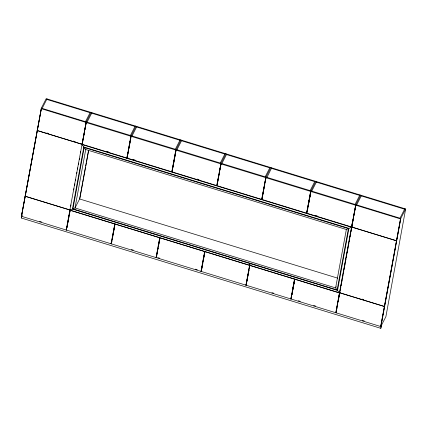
<?xml version="1.0" encoding="UTF-8"?>
<svg xmlns="http://www.w3.org/2000/svg" width="427" height="427" viewBox="0 0 427 427"><rect width="100%" height="100%" fill="white"/><g stroke="black" fill="none" stroke-linecap="round" stroke-linejoin="round"><path stroke-width="0.64" d="M66.431 229.523L66.18 230.009L21.43 216.275L41.43 108.164L37.544 129.354M21.574 215.832L41.344 108.138L46.191 98.664L405.65 208.968L385.885 316.669L381.033 326.143L400.804 218.443L405.65 208.968M25.481 195.059L30.493 167.763M30.733 166.466L31.326 163.215M31.566 161.913L33.477 151.516M33.712 150.219L36.455 135.268M36.695 133.966L37.411 130.07M381.562 325.112L380.809 328.336L21.35 218.032L22.103 214.808M21.702 216.996L22.001 215.352M66.18 230.009L86.185 121.898L82.107 144.273L126.862 158.006L128.052 152.396M111.837 240.737L111.116 243.796L66.361 230.062L70.268 209.646L69.564 213.5M70.711 206.193L70.951 204.896M73.695 189.946L73.935 188.643M74.533 185.398L74.768 184.096M76.679 173.698L76.913 172.396M77.511 169.151L77.751 167.848M80.495 152.903L80.735 151.601M66.863 227.682L67.108 226.358M67.338 225.088L70.103 210.041M74.656 185.238L74.896 183.93M75.494 180.669L75.734 179.361M78.488 164.352L78.728 163.045M79.326 159.783L79.566 158.476M82.203 144.118L84.146 133.523M84.359 132.37L85.448 126.435M85.678 125.191L86.275 121.925L91.122 112.45M66.964 227.65L67.199 226.363M67.439 225.077L68.854 217.359M69.089 216.073L69.323 214.786M82.945 140.584L82.107 144.273M83.18 139.303L83.414 138.022M83.649 136.747L84.236 133.544M84.471 132.263L84.706 130.988M84.941 129.707L86.35 122.026L86.099 122.512L130.854 136.245L131.105 135.759L130.87 137.04M82.512 143.323L81.909 144.507L85.731 149.535L75.008 207.949L69.847 210.223L339.444 292.949L340.047 291.764M88.544 150.283L79.609 198.961L337.666 278.153M82.598 183.546L79.86 198.475L75.008 207.949L335.617 287.921L339.444 292.949L351.501 227.239L352.11 226.054M82.838 182.249L85.576 167.32M85.816 166.023L86.409 162.778M86.649 161.481L88.554 151.094M111.116 243.796L114.772 223.865L70.652 210.324M126.862 158.006L130.854 136.245M112.071 239.451L112.664 236.238M112.899 234.951L114.788 224.661M128.287 151.115L128.522 149.84M128.757 148.559L130.166 140.878M130.4 139.597L130.635 138.321M111.292 243.854L114.954 223.919L159.703 237.652L156.047 257.588L111.292 243.854L112.018 240.796M172.044 171.307L171.793 171.793L127.043 158.059L131.206 135.711L136.053 126.237M112.253 239.51L114.142 229.219M114.377 227.933L114.612 226.646M114.847 225.36L115.082 224.074M128.228 152.455L127.043 158.059M128.463 151.174L128.698 149.893M128.933 148.612L130.342 140.931M130.577 139.656L130.811 138.375M131.046 137.094L131.281 135.813L131.036 136.304L175.785 150.032L176.036 149.546L171.974 171.846L216.724 185.58L220.967 163.333L216.905 185.638L261.66 199.372L265.904 177.125L261.836 199.425L306.591 213.158L307.782 207.549M171.793 171.793L175.785 150.032M156.229 257.641L159.885 237.706L204.64 251.439L200.978 271.375L156.229 257.641L156.474 257.155M156.49 256.552L156.73 255.255M156.965 253.958L157.563 250.724M157.798 249.427L158.038 248.13M158.273 246.838L159.821 238.415M172.118 171.408L173.421 164.32M173.656 163.029L176.137 149.503L180.989 140.029M156.597 256.51L157.659 250.724M157.894 249.437L158.129 248.151M158.364 246.865L159.901 238.506M173.517 164.32L171.974 171.846M173.752 163.039L175.63 152.802M175.865 151.521L176.218 149.605L175.967 150.09L220.722 163.824M246.16 284.676L245.915 285.161L201.16 271.428L204.816 251.498L249.571 265.231L249.822 264.74L246.091 285.22L290.846 298.953L291.566 295.89M201.427 270.339L202.852 262.568M203.087 261.271L203.327 259.979M203.567 258.682L204.159 255.442M204.394 254.145L204.875 251.556M217.172 184.549L217.407 183.263M217.642 181.971L219.062 174.243M219.297 172.956L219.537 171.665M219.772 170.378L221.074 163.29L225.92 153.816M201.528 270.302L202.942 262.584M203.177 261.297L203.417 260.011M203.652 258.725L205.067 251.007M217.274 184.507L217.508 183.231M217.743 181.95L219.152 174.269M219.387 172.988L219.622 171.707M219.857 170.432L221.149 163.392L220.898 163.877L265.653 177.611M245.915 285.161L249.571 265.231M246.24 284.777L248.973 269.88M249.208 268.583L249.448 267.286M249.688 265.994L249.923 264.697M261.986 198.982L262.221 197.696M262.456 196.404L264.35 186.097M264.585 184.811L264.82 183.519M265.06 182.233L265.647 179.009M249.058 269.939L246.091 285.22M249.293 268.658L249.528 267.371M249.763 266.085L249.998 264.799L249.752 265.284L294.502 279.018L290.846 298.953M262.087 198.939L262.322 197.658M262.557 196.377L264.436 186.14M264.671 184.859L264.905 183.578M265.14 182.297L266.08 177.178L265.834 177.664L310.584 191.397L310.835 190.912L310.6 192.193M266.694 177.984L271.663 167.854M306.591 213.158L310.584 191.397M291.801 294.603L292.036 293.317M292.276 292.036L294.16 281.745M294.4 280.459L294.635 279.173M308.016 206.273L308.251 204.992M308.486 203.711L310.365 193.474M291.027 299.007L294.683 279.071L339.438 292.805L335.777 312.74L291.027 299.007L291.748 295.948M353.065 219.419L351.522 226.945L306.773 213.212L311.016 190.965L310.781 192.246M291.171 298.564L291.646 295.975M291.887 294.678L292.121 293.381M292.362 292.089L294.619 279.781M307.269 210.837L307.862 207.618M308.102 206.326L308.337 205.04M308.572 203.754L310.466 193.442M310.701 192.155L310.936 190.869L315.783 181.39M291.983 294.662L292.217 293.376M292.452 292.089L294.342 281.799M294.577 280.512L294.817 279.226M307.958 207.607L306.773 213.212M308.193 206.326L308.427 205.045M308.662 203.764L310.546 193.527M81.909 144.507L351.501 227.239L346.34 229.507L335.617 287.921L336.225 286.736M351.522 226.945L355.766 204.698L353.769 215.582M336.145 311.609L337.677 303.25M337.917 301.964L338.152 300.677M338.387 299.391L339.449 293.605M353.3 218.138L353.535 216.857M392.755 261.767L380.708 326.527L335.958 312.794L355.867 204.656L360.719 195.182M336.327 311.662L337.036 307.787M337.271 306.501L337.511 305.209M338.104 301.98L338.339 300.688M338.574 299.402L339.876 292.303M340.25 290.28L340.847 287.029M341.082 285.727L341.322 284.43M341.563 283.128L342.16 279.877M342.395 278.58L342.993 275.33M343.233 274.033L343.826 270.782M344.066 269.48L344.306 268.183M344.546 266.88L345.139 263.63M345.379 262.333L345.977 259.082M346.212 257.785L346.809 254.535M347.05 253.232L347.29 251.935M347.525 250.633L348.122 247.382M348.363 246.085L348.955 242.835M349.195 241.533L349.793 238.287M350.033 236.985L350.268 235.688M350.508 234.386L350.748 233.089M350.983 231.786L351.581 228.536M351.955 226.513L353.246 219.451M353.487 218.165L353.721 216.884M353.956 215.598L355.958 204.682L355.712 205.168L400.462 218.902L400.713 218.416L396.822 239.606M380.708 326.527L400.462 218.902M392.995 260.465L395.738 245.52M395.978 244.217L396.694 240.321M380.809 328.336L381.311 325.598M42.15 108.383L46.997 98.909M37.427 129.995L37.16 130.555L81.915 144.289L82.176 143.728M25.364 195.71L25.113 196.196L69.868 209.929M21.43 216.275L25.353 195.785L25.102 196.271L69.852 210.004M21.35 218.032L21.601 217.546M85.464 121.679L90.316 112.205M87.081 122.175L91.933 112.701M66.361 230.062L66.612 229.577M130.4 135.466L135.247 125.992M132.018 135.962L136.864 126.488M175.332 149.253L180.178 139.778M176.949 149.749L181.795 140.275M156.047 257.588L156.298 257.097M220.263 163.039L225.109 153.565M221.88 163.536L226.726 154.062M200.978 271.375L201.229 270.889M201.16 271.428L201.411 270.942M265.194 176.831L270.045 167.357M266.005 177.077L270.851 167.603M310.13 190.618L314.977 181.144M311.747 191.115L316.594 181.64M355.061 204.405L359.908 194.931M356.678 204.901L361.525 195.427M351.939 226.588L351.688 227.073L396.443 240.807M339.892 292.228L339.63 292.789L384.38 306.522L384.631 306.036M335.777 312.74L336.028 312.254M335.958 312.794L336.209 312.308M399.992 218.197L404.839 208.723M384.647 305.962L384.396 306.447L339.641 292.714M46.751 99.4L90.065 112.691M91.682 113.187L134.996 126.477M136.613 126.974L179.927 140.264M181.544 140.761L224.864 154.056M226.481 154.553L269.795 167.843M271.412 168.339L314.726 181.63M316.343 182.126L359.657 195.422M361.279 195.918L404.593 209.209M41.344 108.138L400.804 218.443M41.184 108.65L85.934 122.384M310.765 191.456L355.515 205.19M46.869 132.968L48.758 133.55M73.337 141.097L75.232 141.673M106.633 151.313L108.543 151.895M127.187 157.616L127.993 157.867M133.091 159.431L135.001 160.018M197.135 179.084L199.046 179.671M315.372 215.363L317.282 215.95M37.176 130.486L81.931 144.214M351.704 226.999L396.459 240.732M85.731 149.535L346.34 229.507M361.941 299.071L363.831 299.653M39.583 221.362L41.494 221.949M110.63 243.16L111.442 243.411M131.361 249.523L133.272 250.11M157.819 257.641L159.73 258.228M195.401 269.175L197.311 269.763M271.887 292.65L273.803 293.232M298.35 300.768L300.261 301.355M313.637 305.46L315.548 306.047M362.39 320.421L364.3 321.008M83.82 147.021L72.43 209.086L337.533 290.435L348.923 228.37L83.82 147.021M84.199 147.523L72.948 208.856L337.149 289.933L348.405 228.6L84.199 147.523"/></g></svg>
